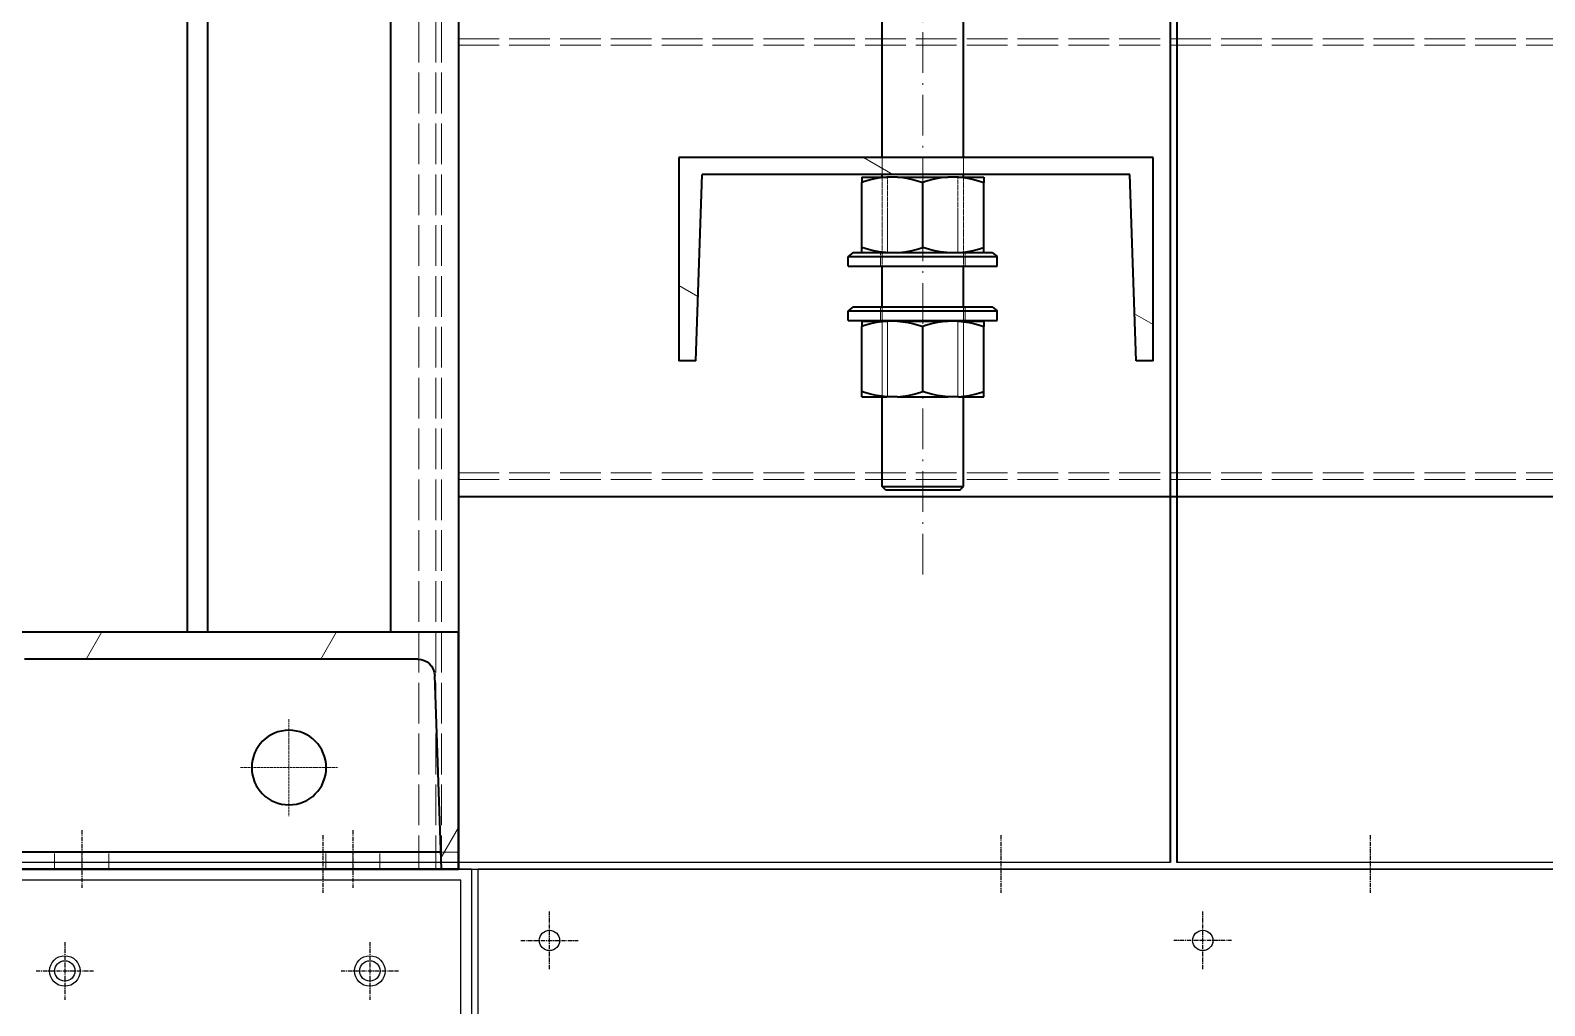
# Model space of a CAD drawing. Header units: millimetres. Extents: x 2458 to 31865, y 2044 to 22839.
# Drawn here: x 14061.9 to 14508.8, y 9250.6 to 9538.3 of the extents above; entities that cross this region are included whole.
import ezdxf

# ---------------------------------------------------------------- set-up
doc = ezdxf.new("R2010")
doc.units = ezdxf.units.MM
for name, pattern in [('CENTER', [2, 1.25, -0.25, 0.25, -0.25]), ('DASHDOT', [18.5, 12, -3, 0.5, -3]), ('DASHED', [15, 12, -3])]:
    doc.linetypes.add(name, pattern=pattern)
doc.layers.add('center', color=1, linetype='CENTER')

# ---------------------------------------------------------------- blocks, each defined once
blk = doc.blocks.new('A$C55E021B5')
at = {"color": 7, "linetype": 'DASHED', "lineweight": 13}
for p, q in [((585, 2140.5), (585, 0.5)), ((586.65, 2140.5), (586.65, 0.5)), ((591.64, 2140.5), (591.64, 0.5)), ((580, 245.5), (0, 245.5)), ((580, 243.58), (0, 243.58)), ((580, 117.42), (0, 117.42)), ((580, 115.5), (0, 115.5))]:
    blk.add_line(p, q, dxfattribs=at)
at = {"color": 7, "lineweight": 35}
for p, q in [((660, 560.85), (660, 70.5)), ((654, 450.11), (654, 70.5)), ((580, 403.04), (580, 0.5)), ((600, 403.04), (600, 70.5)), ((580, 110.5), (0, 110.5))]:
    blk.add_line(p, q, dxfattribs=at)
at = {"color": 7, "linetype": 'DASHDOT', "lineweight": 13}
blk.add_line((443, 87.42), (443, 387.42), dxfattribs=at)
at = {"color": 7, "lineweight": 35, "ltscale": 0.103337}
for p, q in [((431, 210.5), (431, 272.5)), ((455, 210.5), (455, 272.5))]:
    blk.add_line(p, q, dxfattribs=at)
at = {"color": 7, "lineweight": 35, "ltscale": 0.233333}
blk.add_line((580, 250.5), (580, 110.5), dxfattribs=at)
at = {"color": 7, "lineweight": 35, "ltscale": 0.233334}
for p, q in [((375, 210.5), (515, 210.5)), ((720, 70.5), (580, 70.5)), ((580, 0.5), (720, 0.5)), ((720, 0.5), (580, 0.5)), ((720, 0.5), (580, 0.5))]:
    blk.add_line(p, q, dxfattribs=at)
at = {"color": 7, "lineweight": 35, "ltscale": 0.1}
for p, q in [((375, 150.5), (375, 210.5)), ((515, 210.5), (515, 150.5))]:
    blk.add_line(p, q, dxfattribs=at)
at = {"color": 7, "linetype": 'DASHED', "lineweight": 13, "ltscale": 0.008333}
for p, q in [((431, 205.5), (431, 210.5)), ((455, 205.5), (455, 210.5)), ((603.14, 0.5), (603.14, 5.5)), ((603.14, 0.5), (603.14, 5.5)), ((619.14, 0.5), (619.14, 5.5)), ((619.14, 0.5), (619.14, 5.5)), ((683.14, 0.5), (683.14, 5.5)), ((683.14, 0.5), (683.14, 5.5)), ((699.14, 0.5), (699.14, 5.5)), ((699.14, 0.5), (699.14, 5.5))]:
    blk.add_line(p, q, dxfattribs=at)
at = {"color": 7, "lineweight": 13, "ltscale": 0.016666}
blk.add_line((460.44, 210.5), (451.78, 205.5), dxfattribs=at)
at = {"color": 7, "lineweight": 35, "ltscale": 0.091722}
for p, q in [((380, 150.5), (381.92, 205.5)), ((510, 150.5), (508.08, 205.5))]:
    blk.add_line(p, q, dxfattribs=at)
at = {"color": 7, "lineweight": 35, "ltscale": 0.210265}
blk.add_line((381.92, 205.5), (508.08, 205.5), dxfattribs=at)
at = {"color": 7, "lineweight": 35, "ltscale": 0.012392}
for p, q in [((432.43, 204.69), (425, 204.69)), ((461, 204.69), (453.56, 204.69)), ((432.43, 162.17), (425, 162.17)), ((461, 162.17), (453.56, 162.17)), ((432.43, 139.87), (425, 139.87)), ((461, 139.87), (453.56, 139.87))]:
    blk.add_line(p, q, dxfattribs=at)
at = {"color": 7, "lineweight": 35, "ltscale": 0.002592}
for p, q in [((425, 204.69), (425, 203.13)), ((461, 204.69), (461, 203.13)), ((425, 162.17), (425, 160.62)), ((461, 162.17), (461, 160.62)), ((425, 139.87), (425, 141.43)), ((461, 139.87), (461, 141.43))]:
    blk.add_line(p, q, dxfattribs=at)
at = {"color": 7, "lineweight": 35, "ltscale": 0.031982}
for p, q in [((425, 183.95), (425, 203.13)), ((443, 183.95), (443, 203.13)), ((461, 183.95), (461, 203.13)), ((425, 141.43), (425, 160.62)), ((443, 141.43), (443, 160.62)), ((461, 141.43), (461, 160.62))]:
    blk.add_line(p, q, dxfattribs=at)
at = {"color": 7, "lineweight": 35, "ltscale": 0.00135}
for p, q in [((431, 204.69), (431, 205.5)), ((455, 204.69), (455, 205.5))]:
    blk.add_line(p, q, dxfattribs=at)
at = {"color": 7, "linetype": 'DASHED', "lineweight": 13, "ltscale": 0.043793}
for p, q in [((431, 178.41), (431, 204.69)), ((455, 178.41), (455, 204.69))]:
    blk.add_line(p, q, dxfattribs=at)
at = {"color": 7, "lineweight": 35, "ltscale": 0.005216}
for p, q in [((432.43, 204.69), (435.56, 204.69)), ((432.43, 162.17), (435.56, 162.17)), ((432.43, 139.87), (435.56, 139.87))]:
    blk.add_line(p, q, dxfattribs=at)
at = {"color": 7, "linetype": 'DASHED', "lineweight": 13, "ltscale": 0.037167}
for p, q in [((432.62, 182.39), (432.62, 204.69)), ((453.38, 182.39), (453.38, 204.69)), ((431, 139.87), (431, 162.17)), ((432.62, 139.87), (432.62, 162.17)), ((453.38, 139.87), (453.38, 162.17)), ((455, 139.87), (455, 162.17))]:
    blk.add_line(p, q, dxfattribs=at)
at = {"color": 7, "lineweight": 35, "ltscale": 0.024784}
for p, q in [((450.43, 204.69), (435.56, 204.69)), ((450.43, 162.17), (435.56, 162.17)), ((450.43, 139.87), (435.56, 139.87))]:
    blk.add_line(p, q, dxfattribs=at)
at = {"color": 7, "linetype": 'DASHED', "lineweight": 13, "ltscale": 0.031982}
for p, q in [((443, 183.95), (443, 203.13)), ((443, 141.43), (443, 160.62))]:
    blk.add_line(p, q, dxfattribs=at)
at = {"color": 7, "lineweight": 35, "ltscale": 0.005215}
for p, q in [((450.43, 204.69), (453.56, 204.69)), ((450.43, 162.17), (453.56, 162.17)), ((450.43, 139.87), (453.56, 139.87))]:
    blk.add_line(p, q, dxfattribs=at)
at = {"color": 7, "lineweight": 35, "ltscale": 0.002551}
for p, q in [((425, 182.42), (425, 183.95)), ((461, 182.42), (461, 183.95))]:
    blk.add_line(p, q, dxfattribs=at)
at = {"color": 7, "lineweight": 35, "ltscale": 0.003151}
for p, q in [((422.5, 182.41), (421, 181.26)), ((463.5, 182.41), (465, 181.26)), ((422.5, 166.41), (421, 165.26)), ((463.5, 166.41), (465, 165.26))]:
    blk.add_line(p, q, dxfattribs=at)
at = {"color": 7, "linetype": 'DASHED', "lineweight": 13, "ltscale": 0.036667}
for p, q in [((443, 181.26), (421, 181.26)), ((465, 181.26), (443, 181.26)), ((443, 165.26), (421, 165.26)), ((465, 165.26), (443, 165.26))]:
    blk.add_line(p, q, dxfattribs=at)
at = {"color": 7, "lineweight": 35, "ltscale": 0.036667}
for p, q in [((443, 181.26), (421, 181.26)), ((465, 181.26), (443, 181.26)), ((443, 178.41), (421, 178.41)), ((465, 178.41), (443, 178.41)), ((443, 165.26), (421, 165.26)), ((443, 162.41), (421, 162.41)), ((465, 165.26), (443, 165.26)), ((465, 162.41), (443, 162.41))]:
    blk.add_line(p, q, dxfattribs=at)
at = {"color": 7, "lineweight": 35, "ltscale": 0.004749}
for p, q in [((421, 178.41), (421, 181.26)), ((465, 178.41), (465, 181.26)), ((421, 162.41), (421, 165.26)), ((465, 162.41), (465, 165.26))]:
    blk.add_line(p, q, dxfattribs=at)
at = {"color": 7, "lineweight": 35, "ltscale": 0.034167}
for p, q in [((443, 182.41), (422.5, 182.41)), ((463.5, 182.41), (443, 182.41)), ((443, 166.41), (422.5, 166.41)), ((463.5, 166.41), (443, 166.41))]:
    blk.add_line(p, q, dxfattribs=at)
at = {"color": 7, "linetype": 'DASHED', "lineweight": 13, "ltscale": 4.19617e-05}
for p, q in [((425, 182.39), (425, 182.42)), ((461, 182.39), (461, 182.42))]:
    blk.add_line(p, q, dxfattribs=at)
at = {"color": 7, "linetype": 'DASHED', "lineweight": 13, "ltscale": 0.012392}
for p, q in [((432.43, 182.39), (425, 182.39)), ((461, 182.39), (453.56, 182.39))]:
    blk.add_line(p, q, dxfattribs=at)
at = {"color": 7, "linetype": 'DASHED', "lineweight": 13, "ltscale": 0.006667}
for p, q in [((430.5, 178.41), (430.5, 182.41)), ((455.5, 178.41), (455.5, 182.41)), ((430.5, 162.41), (430.5, 166.41)), ((431, 162.41), (431, 166.41)), ((455, 162.41), (455, 166.41)), ((455.5, 162.41), (455.5, 166.41))]:
    blk.add_line(p, q, dxfattribs=at)
at = {"color": 7, "linetype": 'DASHED', "lineweight": 13, "ltscale": 0.000535501}
blk.add_line((432.43, 182.39), (432.11, 182.41), dxfattribs=at)
at = {"color": 7, "linetype": 'DASHED', "lineweight": 13, "ltscale": 0.005216}
blk.add_line((432.43, 182.39), (435.56, 182.39), dxfattribs=at)
at = {"color": 7, "linetype": 'DASHED', "lineweight": 13, "ltscale": 0.000524018}
blk.add_line((435.56, 182.39), (435.88, 182.41), dxfattribs=at)
at = {"color": 7, "linetype": 'DASHED', "lineweight": 13, "ltscale": 0.024784}
blk.add_line((450.43, 182.39), (435.56, 182.39), dxfattribs=at)
at = {"color": 7, "linetype": 'DASHED', "lineweight": 13, "ltscale": 0.000524779}
blk.add_line((450.43, 182.39), (450.12, 182.41), dxfattribs=at)
at = {"color": 7, "linetype": 'DASHED', "lineweight": 13, "ltscale": 0.005215}
blk.add_line((450.43, 182.39), (453.56, 182.39), dxfattribs=at)
at = {"color": 7, "linetype": 'DASHED', "lineweight": 13, "ltscale": 0.000536262}
blk.add_line((453.56, 182.39), (453.88, 182.41), dxfattribs=at)
at = {"color": 7, "lineweight": 35, "ltscale": 0.02}
for p, q in [((431, 166.41), (431, 178.41)), ((455, 166.41), (455, 178.41))]:
    blk.add_line(p, q, dxfattribs=at)
at = {"color": 7, "lineweight": 13, "ltscale": 0.010896}
blk.add_line((515, 172.72), (509.34, 169.45), dxfattribs=at)
at = {"color": 7, "lineweight": 13, "ltscale": 0.010552}
blk.add_line((380.48, 164.34), (375, 161.17), dxfattribs=at)
at = {"color": 7, "lineweight": 35, "ltscale": 0.000402451}
for p, q in [((431, 162.17), (431, 162.41)), ((455, 162.17), (455, 162.41))]:
    blk.add_line(p, q, dxfattribs=at)
at = {"color": 7, "lineweight": 35, "ltscale": 0.008334}
for p, q in [((375, 150.5), (380, 150.5)), ((510, 150.5), (515, 150.5)), ((580, 0.5), (585, 0.5))]:
    blk.add_line(p, q, dxfattribs=at)
at = {"color": 7, "lineweight": 35, "ltscale": 0.044088}
for p, q in [((431, 113.42), (431, 139.87)), ((455, 113.42), (455, 139.87))]:
    blk.add_line(p, q, dxfattribs=at)
at = {"color": 7, "linetype": 'DASHED', "lineweight": 13, "ltscale": 0.037552}
blk.add_line((453.53, 113.42), (431, 113.42), dxfattribs=at)
at = {"color": 7, "lineweight": 35, "ltscale": 0.002448}
blk.add_line((432.47, 113.42), (431, 113.42), dxfattribs=at)
at = {"color": 7, "lineweight": 35, "ltscale": 0.002357}
for p, q in [((432, 112.42), (431, 113.42)), ((454, 112.42), (455, 113.42))]:
    blk.add_line(p, q, dxfattribs=at)
at = {"color": 7, "lineweight": 35, "ltscale": 0.002245}
blk.add_line((433.35, 112.42), (432, 112.42), dxfattribs=at)
at = {"color": 7, "lineweight": 35, "ltscale": 0.037552}
blk.add_line((455, 113.42), (432.47, 113.42), dxfattribs=at)
at = {"color": 7, "lineweight": 35, "ltscale": 0.034422}
blk.add_line((454, 112.42), (433.35, 112.42), dxfattribs=at)
at = {"color": 7, "linetype": 'DASHED', "lineweight": 13, "ltscale": 0.002448}
blk.add_line((455, 113.42), (453.53, 113.42), dxfattribs=at)
at = {"color": 7, "lineweight": 35, "ltscale": 0.116667}
blk.add_line((580, 0.5), (580, 70.5), dxfattribs=at)
at = {"color": 7, "linetype": 'DASHED', "lineweight": 13, "ltscale": 0.09}
blk.add_line((600, 70.5), (654, 70.5), dxfattribs=at)
at = {"color": 7, "lineweight": 13, "ltscale": 0.015396}
for p, q in [((620.58, 62.5), (615.97, 70.5)), ((689.87, 62.5), (685.25, 70.5))]:
    blk.add_line(p, q, dxfattribs=at)
at = {"color": 7, "linetype": 'DASHED', "lineweight": 13, "ltscale": 0.01}
blk.add_line((654, 70.5), (660, 70.5), dxfattribs=at)
at = {"color": 7, "lineweight": 35, "ltscale": 0.193355}
blk.add_line((591.99, 62.5), (708.01, 62.5), dxfattribs=at)
at = {"color": 7, "lineweight": 35, "ltscale": 0.095349}
blk.add_line((585, 0.5), (587, 57.67), dxfattribs=at)
at = {"color": 7, "linetype": 'DASHDOT', "lineweight": 13, "ltscale": 0.047667}
for p, q in [((630, 44.8), (630, 16.2)), ((615.7, 30.5), (644.3, 30.5))]:
    blk.add_line(p, q, dxfattribs=at)
at = {"color": 7, "lineweight": 13, "ltscale": 0.017065}
blk.add_line((585.12, 3.93), (580, 12.79), dxfattribs=at)
at = {"color": 7, "lineweight": 35, "ltscale": 0.008333}
blk.add_line((580, 0.5), (580, 5.5), dxfattribs=at)
blk.add_line((580, 0.5), (580, 5.5), dxfattribs=at)
at = {"color": 7, "linetype": 'DASHED', "lineweight": 13, "ltscale": 0.008625}
blk.add_line((580, 5.5), (585.17, 5.5), dxfattribs=at)
blk.add_line((580, 5.5), (585.17, 5.5), dxfattribs=at)
at = {"color": 7, "lineweight": 35, "ltscale": 0.216085}
blk.add_line((585.17, 5.5), (714.83, 5.5), dxfattribs=at)
blk.add_line((585.17, 5.5), (714.83, 5.5), dxfattribs=at)
at = {"color": 7, "linetype": 'DASHDOT', "lineweight": 13, "ltscale": 0.01}
for p, q in [((611.14, 0), (611.14, 6)), ((691.14, 0), (691.14, 6))]:
    blk.add_line(p, q, dxfattribs=at)
at = {"color": 7, "linetype": 'DASHED', "lineweight": 13}
for points in [[(432.43, 204.69), (430.9, 204.54), (429.31, 204.28), (427.63, 203.91), (425.82, 203.4), (425, 203.13)], [(435.56, 204.69), (437.1, 204.54), (438.69, 204.28), (440.37, 203.91), (442.18, 203.4), (443, 203.13)], [(450.43, 204.69), (448.9, 204.54), (447.31, 204.28), (445.63, 203.91), (443.82, 203.4), (443, 203.13)], [(453.56, 204.69), (455.1, 204.54), (456.69, 204.28), (458.37, 203.91), (460.18, 203.4), (461, 203.13)], [(432.43, 182.39), (430.9, 182.54), (429.31, 182.8), (427.63, 183.17), (425.82, 183.68), (425, 183.95)], [(435.56, 182.39), (437.1, 182.54), (438.69, 182.8), (440.37, 183.17), (442.18, 183.68), (443, 183.95)], [(450.43, 182.39), (448.9, 182.54), (447.31, 182.8), (445.63, 183.17), (443.82, 183.68), (443, 183.95)], [(453.56, 182.39), (455.1, 182.54), (456.69, 182.8), (458.37, 183.17), (460.18, 183.68), (461, 183.95)], [(432.43, 162.17), (430.9, 162.02), (429.31, 161.76), (427.63, 161.39), (425.82, 160.88), (425, 160.62)], [(435.56, 162.17), (437.1, 162.02), (438.69, 161.76), (440.37, 161.39), (442.18, 160.88), (443, 160.62)], [(450.43, 162.17), (448.9, 162.02), (447.31, 161.76), (445.63, 161.39), (443.82, 160.88), (443, 160.62)], [(453.56, 162.17), (455.1, 162.02), (456.69, 161.76), (458.37, 161.39), (460.18, 160.88), (461, 160.62)], [(432.43, 139.87), (430.9, 140.02), (429.31, 140.28), (427.63, 140.66), (425.82, 141.16), (425, 141.43)], [(435.56, 139.87), (437.1, 140.02), (438.69, 140.28), (440.37, 140.66), (442.18, 141.16), (443, 141.43)], [(450.43, 139.87), (448.9, 140.02), (447.31, 140.28), (445.63, 140.66), (443.82, 141.16), (443, 141.43)], [(453.56, 139.87), (455.1, 140.02), (456.69, 140.28), (458.37, 140.66), (460.18, 141.16), (461, 141.43)]]:
    blk.add_lwpolyline(points, dxfattribs=at)
at = {"color": 7, "lineweight": 35}
for points in [[(432.43, 204.69), (430.9, 204.54), (429.31, 204.28), (427.63, 203.91), (425.82, 203.4), (425, 203.13)], [(435.56, 204.69), (437.1, 204.54), (438.69, 204.28), (440.37, 203.91), (442.18, 203.4), (443, 203.13)], [(450.43, 204.69), (448.9, 204.54), (447.31, 204.28), (445.63, 203.91), (443.82, 203.4), (443, 203.13)], [(453.56, 204.69), (455.1, 204.54), (456.69, 204.28), (458.37, 203.91), (460.18, 203.4), (461, 203.13)], [(432.11, 182.41), (430.15, 182.65), (428.08, 183.06), (426.98, 183.34), (425, 183.95)], [(435.88, 182.41), (437.84, 182.65), (439.92, 183.06), (441.02, 183.34), (443, 183.95)], [(450.12, 182.41), (448.16, 182.65), (446.08, 183.06), (444.98, 183.34), (443, 183.95)], [(453.88, 182.41), (455.85, 182.65), (457.92, 183.06), (459.02, 183.34), (461, 183.95)], [(432.43, 162.17), (430.9, 162.02), (429.31, 161.76), (427.63, 161.39), (425.82, 160.88), (425, 160.62)], [(435.56, 162.17), (437.1, 162.02), (438.69, 161.76), (440.37, 161.39), (442.18, 160.88), (443, 160.62)], [(450.43, 162.17), (448.9, 162.02), (447.31, 161.76), (445.63, 161.39), (443.82, 160.88), (443, 160.62)], [(453.56, 162.17), (455.1, 162.02), (456.69, 161.76), (458.37, 161.39), (460.18, 160.88), (461, 160.62)], [(432.43, 139.87), (430.9, 140.02), (429.31, 140.28), (427.63, 140.66), (425.82, 141.16), (425, 141.43)], [(435.56, 139.87), (437.1, 140.02), (438.69, 140.28), (440.37, 140.66), (442.18, 141.16), (443, 141.43)], [(450.43, 139.87), (448.9, 140.02), (447.31, 140.28), (445.63, 140.66), (443.82, 141.16), (443, 141.43)], [(453.56, 139.87), (455.1, 140.02), (456.69, 140.28), (458.37, 140.66), (460.18, 141.16), (461, 141.43)]]:
    blk.add_lwpolyline(points, dxfattribs=at)
blk.add_circle((630, 30.5), 11, dxfattribs=at)
blk.add_arc((591.99, 57.5), 5, 90, 178, dxfattribs=at)

msp = doc.modelspace()

# ---------------------------------------------------------------- linework, layer by layer
at = {"color": 7, "lineweight": 35}
for p, q in [((14398.25, 11735.27), (14398.25, 9292.82)), ((14400.25, 10112.82), (14400.25, 9292.82))]:
    msp.add_line(p, q, dxfattribs=at)
for p, q in [((14398.25, 9292.82), (13298.25, 9292.82)), ((13298.25, 9290.82), (15638.25, 9290.82)), ((14192.12, 9290.82), (14042.12, 9290.82)), ((14192.12, 9290.82), (14192.12, 9140.82)), ((14621.88, 9290.82), (14194.12, 9290.82)), ((14194.12, 8790.82), (14194.12, 9290.82)), ((15698.25, 9292.82), (14400.25, 9292.82)), ((14188.92, 9287.62), (14045.32, 9287.62)), ((14188.92, 9144.02), (14188.92, 9287.62))]:
    msp.add_line(p, q)
for centre, radius in [((14215.12, 9269.82), 3), ((14407.88, 9269.82), 3), ((14072.12, 9260.82), 4.5), ((14072.12, 9260.82), 4.5), ((14072.12, 9260.82), 4.5), ((14072.12, 9260.82), 4.5), ((14072.12, 9260.82), 3), ((14072.12, 9260.82), 3), ((14162.12, 9260.82), 4.5), ((14162.12, 9260.82), 4.5), ((14162.12, 9260.82), 4.5), ((14162.12, 9260.82), 4.5), ((14162.12, 9260.82), 3), ((14162.12, 9260.82), 3)]:
    msp.add_circle(centre, radius)
at = {"layer": 'center'}
for p, q in [((14077.12, 9302.32), (14077.12, 9285.32)), ((14148.25, 9300.84), (14148.25, 9283.84)), ((14157.11, 9302.32), (14157.11, 9285.32)), ((14348.25, 9300.84), (14348.25, 9283.84)), ((14457.25, 9300.84), (14457.25, 9283.84)), ((14457.25, 9300.84), (14457.25, 9283.84)), ((14215.12, 9261.32), (14215.12, 9278.32)), ((14407.88, 9261.32), (14407.88, 9278.32)), ((14072.12, 9269.32), (14072.12, 9252.32)), ((14072.12, 9269.32), (14072.12, 9252.32)), ((14162.12, 9269.32), (14162.12, 9252.32)), ((14162.12, 9269.32), (14162.12, 9252.32)), ((14206.62, 9269.82), (14223.62, 9269.82)), ((14416.38, 9269.82), (14399.38, 9269.82)), ((14063.62, 9260.82), (14080.62, 9260.82)), ((14063.62, 9260.82), (14080.62, 9260.82)), ((14153.62, 9260.82), (14170.62, 9260.82)), ((14153.62, 9260.82), (14170.62, 9260.82))]:
    msp.add_line(p, q, dxfattribs=at)

# ---------------------------------------------------------------- block references
at = {"xscale": -1}
msp.add_blockref('A$C55E021B5', (14768.25, 9290.32), dxfattribs=at)

doc.saveas('drawing.dxf')
